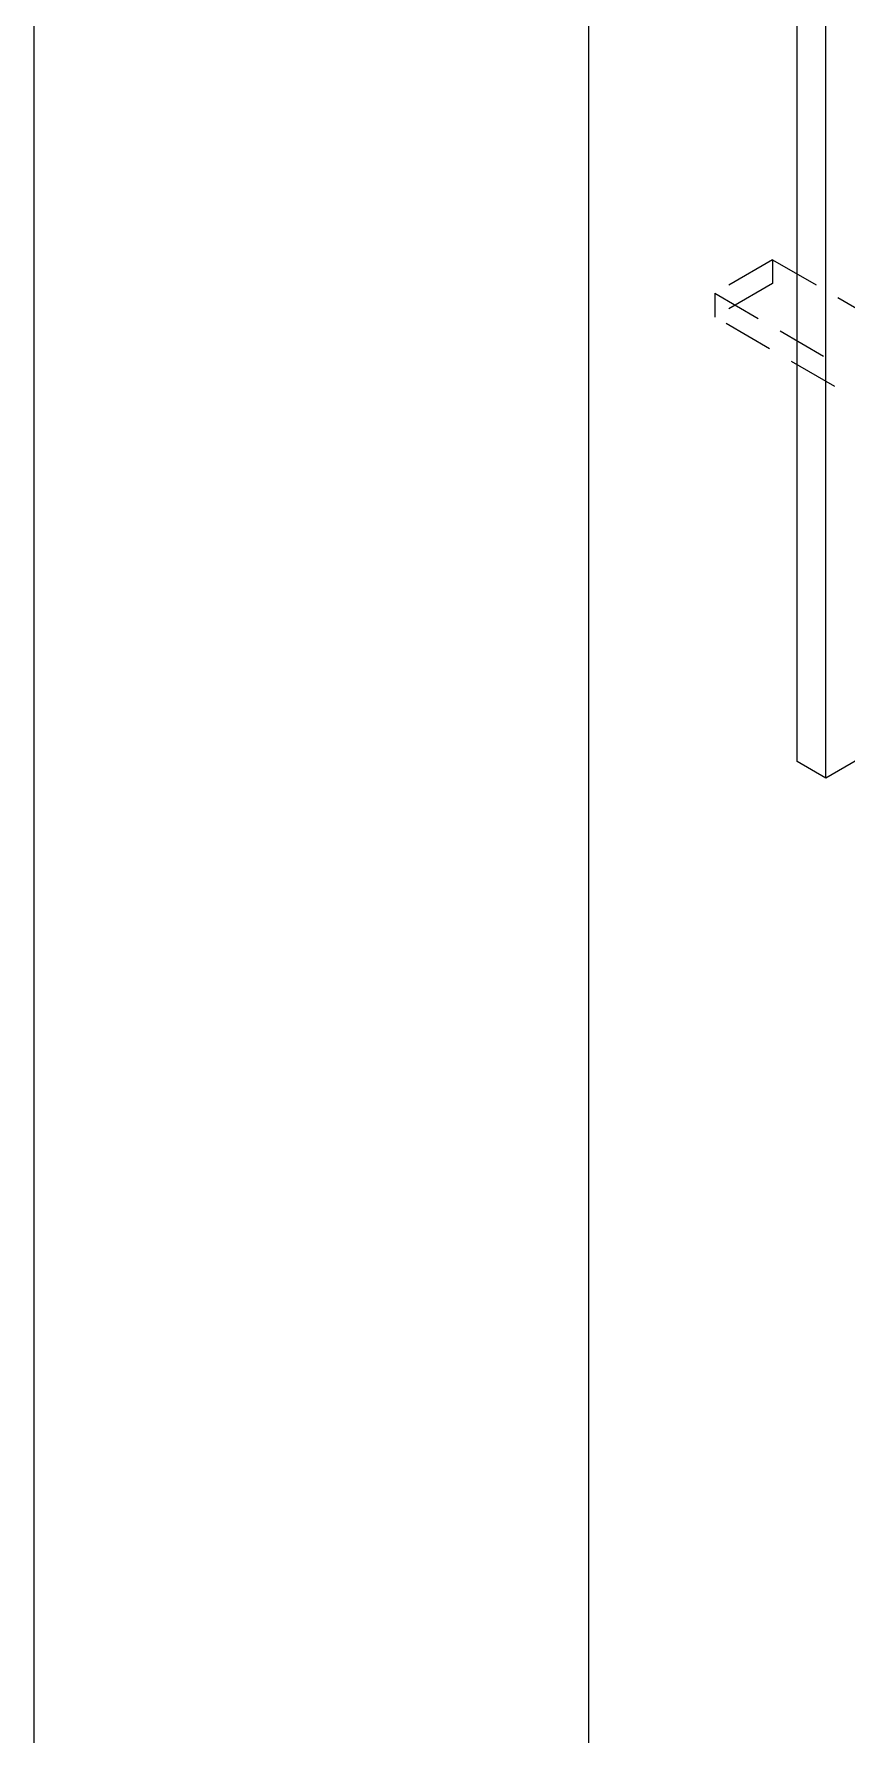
# Model space of a CAD drawing. Extents: x -23436 to 4767, y -4638 to 9755.
# Drawn here: x -15921.4 to -15818.9, y 7857.2 to 8071.8 of the extents above; entities that cross this region are included whole.
import ezdxf

# ---------------------------------------------------------------- set-up
doc = ezdxf.new("R2010")
doc.units = 0
doc.linetypes.add('CABLIN', pattern=[0.35, 0.25, -0.1])
doc.linetypes.add('HIDDEN', pattern=[9.525, 6.35, -3.175])
doc.layers.add('FOLHA MB', color=7, linetype='Continuous', lineweight=13)
doc.layers.add('Madeira', color=100, linetype='Continuous', lineweight=13)
doc.layers.add('Hachura', color=252, linetype='CABLIN')
doc.layers.add('MB Logo', color=255, linetype='Continuous')

# ---------------------------------------------------------------- blocks, each defined once
blk = doc.blocks.new('A$C169d8357')
at = {"layer": 'FOLHA MB', "color": 1}
for points in [[(0, 1199.94), (0, 149.94), (1485.02, 149.94), (1485.02, 1199.94)], [(70, 1169.94), (70, 179.94), (1455.02, 179.94), (1455.02, 1169.94)]]:
    blk.add_lwpolyline(points, close=True, dxfattribs=at)

msp = doc.modelspace()

# ---------------------------------------------------------------- linework, layer by layer
at = {"layer": 'Hachura', "linetype": 'HIDDEN', "extrusion": (-1e-16, 0.816497, 0.57735)}
for p, q in [((-15828.13, 8043.32), (-15835.42, 8039.1)), ((-15828.13, 8043.32), (-15640.71, 7935.11)), ((-15828.13, 8040.31), (-15835.42, 8036.09)), ((-15835.42, 8039.1), (-15819.97, 8030.18)), ((-15820.25, 8027.33), (-15835.42, 8036.09))]:
    msp.add_line(p, q, dxfattribs=at)
at = {"layer": 'Hachura', "linetype": 'HIDDEN'}
for p, q in [((-15828.13, 8043.32), (-15828.13, 8040.31)), ((-15835.42, 8039.1), (-15835.42, 8036.09))]:
    msp.add_line(p, q, dxfattribs=at)
at = {"layer": 'Madeira', "extrusion": (-1e-16, 0.816497, 0.57735)}
for p, q in [((-15825.03, 7980.03), (-15825.03, 8117.36)), ((-15821.38, 7977.92), (-15821.38, 8115.25)), ((-15825.03, 8042.73), (-15825.03, 8045.74)), ((-15814.08, 7982.14), (-15821.38, 7977.92)), ((-15821.38, 7977.92), (-15825.03, 7980.03))]:
    msp.add_line(p, q, dxfattribs=at)

# ---------------------------------------------------------------- block references
at = {"layer": 'MB Logo'}
msp.add_blockref('A$C169d8357', (-15921.38, 7382.32), dxfattribs=at)

doc.saveas('drawing.dxf')
